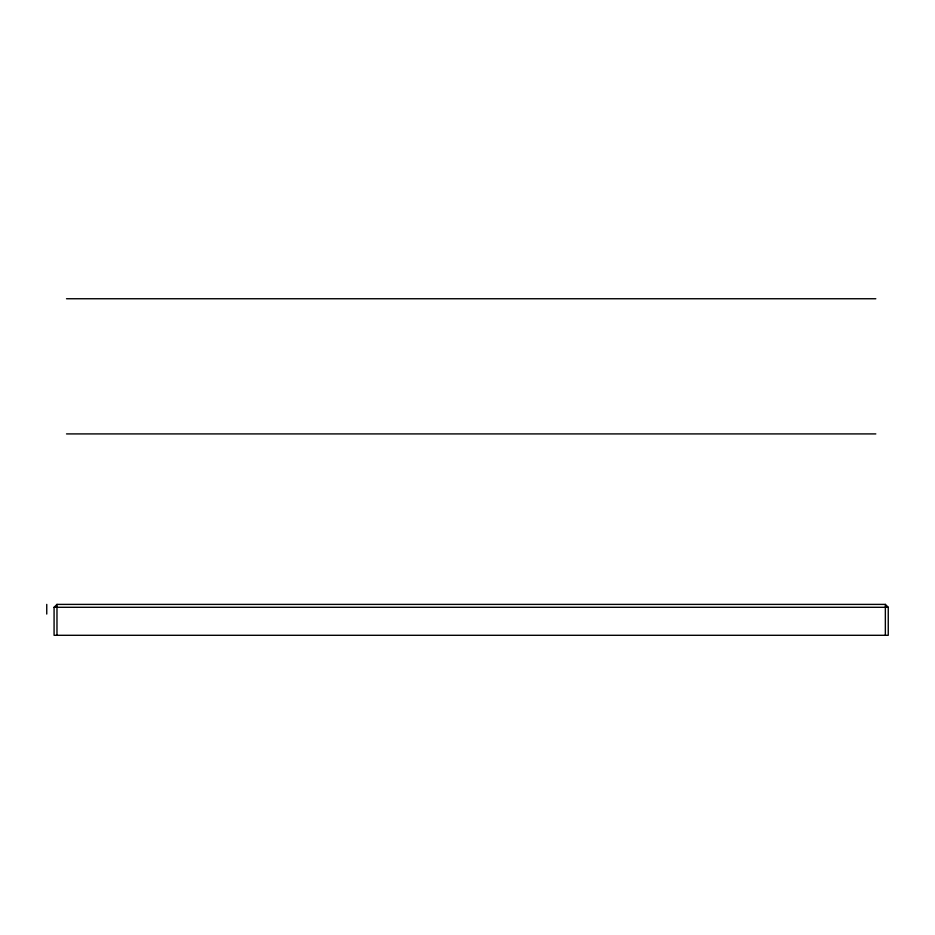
<?xml version="1.0" encoding="UTF-8"?>
<svg xmlns="http://www.w3.org/2000/svg" width="935" height="935" viewBox="0 0 935 935"><rect width="100%" height="100%" fill="white"/><g stroke="black" fill="none" stroke-linecap="round" stroke-linejoin="round"><path stroke-width="1.4" d="M54.078 607.294L56.977 604.396L885.351 604.396L888.25 607.294L888.25 635.297L54.078 635.297L54.078 607.294L888.25 607.294M66.514 298.744L875.814 298.744M66.514 433.91L875.814 433.91M885.351 604.396L885.351 635.297M56.977 604.396L56.977 635.297M46.75 604.396L46.75 614.05"/></g></svg>
